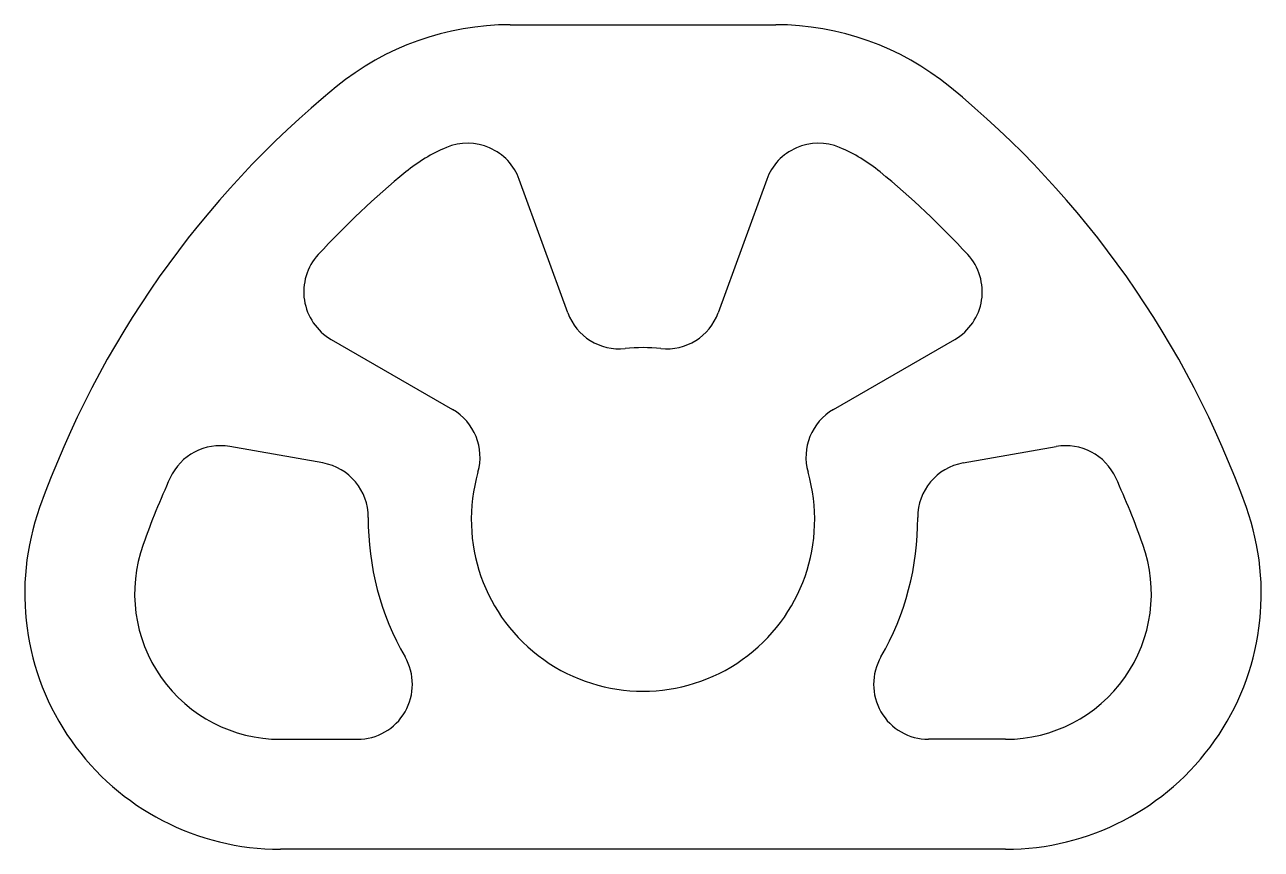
# Model space of a CAD drawing. Extents: x 728.2 to 773.2, y 467.2 to 497.2.
import ezdxf

# ---------------------------------------------------------------- set-up
doc = ezdxf.new("R2010")
doc.units = 0
doc.layers.get('0').update_dxf_attribs({"linetype": 'CONTINUOUS'})
doc.layers.add('1', color=7, linetype='CONTINUOUS')

msp = doc.modelspace()

# ---------------------------------------------------------------- linework, layer by layer
at = {"linetype": 'CONTINUOUS'}
for p, q in [((745.91, 497.18), (755.574, 497.18)), ((739.09, 481.235), (735.702, 481.832)), ((762.394, 481.235), (765.782, 481.832)), ((737.545, 471.18), (740.35, 471.18)), ((763.939, 471.18), (761.134, 471.18)), ((763.939, 467.18), (737.545, 467.18))]:
    msp.add_line(p, q, dxfattribs=at)
for centre, radius, start, end in [((745.91, 487.18), 10, 90, 129.2934), ((755.574, 487.18), 10, 50.7066, 90), ((761.741, 467.833), 34.999, 129.2929, 160.327), ((739.742, 467.833), 35, 19.6731, 50.7067), ((735.355, 479.863), 2, 80, 155.4909), ((766.129, 479.863), 2, 24.5091, 100), ((738.742, 479.265), 2, 359.5941, 80), ((762.742, 479.265), 2, 100, 180.4059), ((761.727, 467.839), 30.984, 155.4898, 160.3281), ((739.757, 467.839), 30.984, 19.6719, 24.5102), ((737.545, 476.483), 9.303, 160.3266, 270), ((750.742, 479.18), 10, 179.5946, 210.0001), ((750.741, 479.18), 10, 329.9999, 0.4054), ((763.939, 476.483), 9.303, 270, 19.6734), ((737.545, 476.483), 5.303, 160.3266, 270), ((763.939, 476.483), 5.303, 270, 19.6734), ((740.35, 473.18), 2, 270, 30.0009), ((761.134, 473.18), 2, 149.9991, 270)]:
    msp.add_arc(centre, radius, start, end, dxfattribs=at)
at = {"layer": '1'}
for p, q in [((748.004, 486.701), (746.239, 491.552)), ((755.245, 491.552), (753.479, 486.701)), ((739.396, 485.731), (743.811, 483.182)), ((757.673, 483.182), (762.088, 485.731))]:
    msp.add_line(p, q, dxfattribs=at)
for centre, radius, start, end in [((744.36, 490.868), 2, 20, 112.7975), ((757.124, 490.868), 2, 67.2026, 160), ((745.911, 487.179), 6.002, 112.8018, 129.2923), ((755.573, 487.179), 6.002, 50.7087, 67.2005), ((761.731, 467.843), 30.985, 129.2912, 137.3988), ((739.746, 467.837), 30.993, 42.6016, 50.707), ((740.396, 487.463), 2, 137.397, 240), ((761.088, 487.463), 2, 300, 42.603), ((749.884, 487.386), 2, 200.0001, 275.9762), ((751.6, 487.386), 2, 264.0297, 340), ((750.742, 479.189), 6.242, 84.0219, 95.9762), ((742.811, 481.45), 2, 344.0249, 60.0006), ((758.673, 481.45), 2, 119.9994, 195.975), ((750.742, 479.18), 6.25, 164.0249, 15.975)]:
    msp.add_arc(centre, radius, start, end, dxfattribs=at)

doc.saveas('drawing.dxf')
